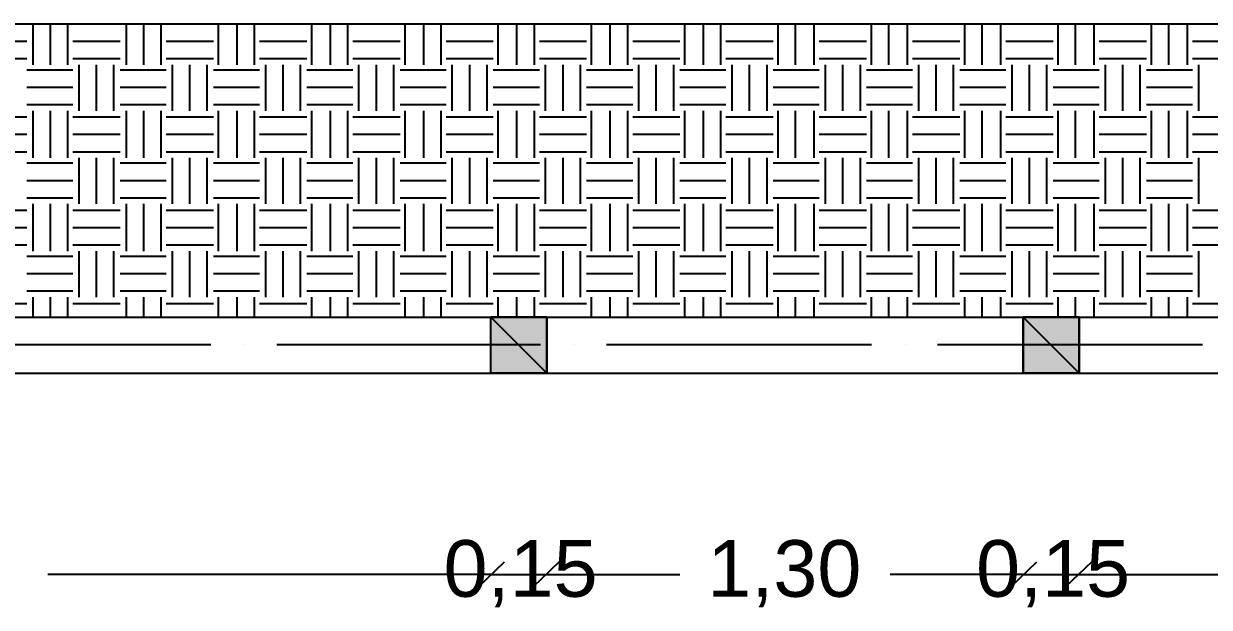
# Model space of a CAD drawing. Header units: millimetres. Extents: x 3504 to 3889, y 1729 to 1927.
# Drawn here: x 3595.5 to 3635.85, y 1728.92 to 1748.8 of the extents above; entities that cross this region are included whole.
import ezdxf

# ---------------------------------------------------------------- set-up
doc = ezdxf.new("R2010")
doc.units = ezdxf.units.MM
doc.styles.add('Arial$001H0', font='arial.ttf')

msp = doc.modelspace()

# ---------------------------------------------------------------- hatches: boundary and pattern name
at = {"true_color": 0x000000}
h = msp.add_hatch(color=18, dxfattribs=at)
h.paths.add_polyline_path([(3613.303, 1738.805), (3611.398, 1738.805), (3613.303, 1736.9)])
h.paths.add_polyline_path([(3611.398, 1738.805), (3613.303, 1736.9), (3611.398, 1736.9)])
h = msp.add_hatch(color=18, dxfattribs=at)
h.paths.add_polyline_path([(3631.421, 1738.805), (3629.516, 1738.805), (3631.421, 1736.9)])
h.paths.add_polyline_path([(3629.516, 1738.805), (3631.421, 1736.9), (3629.516, 1736.9)])

# ---------------------------------------------------------------- linework, layer by layer
at = {"color": 18, "linetype": 'Continuous', "lineweight": -2, "true_color": 0x000000}
for p, q in [((3578.589, 1748.795), (3661.732, 1748.795)), ((3595.819, 1747.398), (3595.819, 1748.795)), ((3596.412, 1747.398), (3596.412, 1748.795)), ((3597.004, 1747.398), (3597.004, 1748.795)), ((3598.994, 1747.398), (3598.994, 1748.795)), ((3599.587, 1747.398), (3599.587, 1748.795)), ((3600.179, 1747.398), (3600.179, 1748.795)), ((3602.127, 1747.398), (3602.127, 1748.795)), ((3602.762, 1747.398), (3602.762, 1748.795)), ((3603.354, 1747.398), (3603.354, 1748.795)), ((3605.302, 1747.398), (3605.302, 1748.795)), ((3605.937, 1747.398), (3605.937, 1748.795)), ((3606.529, 1747.398), (3606.529, 1748.795)), ((3608.477, 1747.398), (3608.477, 1748.795)), ((3609.112, 1747.398), (3609.112, 1748.795)), ((3609.704, 1747.398), (3609.704, 1748.795)), ((3611.652, 1747.398), (3611.652, 1748.795)), ((3612.287, 1747.398), (3612.287, 1748.795)), ((3612.879, 1747.398), (3612.879, 1748.795)), ((3614.827, 1747.398), (3614.827, 1748.795)), ((3615.462, 1747.398), (3615.462, 1748.795)), ((3616.054, 1747.398), (3616.054, 1748.795)), ((3618.002, 1747.398), (3618.002, 1748.795)), ((3618.637, 1747.398), (3618.637, 1748.795)), ((3619.229, 1747.398), (3619.229, 1748.795)), ((3621.177, 1747.398), (3621.177, 1748.795)), ((3621.769, 1747.398), (3621.769, 1748.795)), ((3622.404, 1747.398), (3622.404, 1748.795)), ((3624.352, 1747.398), (3624.352, 1748.795)), ((3624.944, 1747.398), (3624.944, 1748.795)), ((3625.579, 1747.398), (3625.579, 1748.795)), ((3627.527, 1747.398), (3627.527, 1748.795)), ((3628.119, 1747.398), (3628.119, 1748.795)), ((3628.754, 1747.398), (3628.754, 1748.795)), ((3630.702, 1747.398), (3630.702, 1748.795)), ((3631.294, 1747.398), (3631.294, 1748.795)), ((3631.929, 1747.398), (3631.929, 1748.795)), ((3633.877, 1747.398), (3633.877, 1748.795)), ((3634.469, 1747.398), (3634.469, 1748.795)), ((3635.104, 1747.398), (3635.104, 1748.795)), ((3593.999, 1748.203), (3595.607, 1748.203)), ((3597.174, 1748.203), (3598.782, 1748.203)), ((3600.349, 1748.203), (3601.957, 1748.203)), ((3603.524, 1748.203), (3605.132, 1748.203)), ((3606.699, 1748.203), (3608.307, 1748.203)), ((3609.874, 1748.203), (3611.482, 1748.203)), ((3613.049, 1748.203), (3614.657, 1748.203)), ((3616.224, 1748.203), (3617.832, 1748.203)), ((3619.399, 1748.203), (3621.007, 1748.203)), ((3622.574, 1748.203), (3624.182, 1748.203)), ((3625.749, 1748.203), (3627.357, 1748.203)), ((3628.924, 1748.203), (3630.532, 1748.203)), ((3632.099, 1748.203), (3633.707, 1748.203)), ((3635.274, 1748.203), (3636.882, 1748.203)), ((3593.999, 1747.61), (3595.607, 1747.61)), ((3597.174, 1747.61), (3598.782, 1747.61)), ((3597.385, 1745.832), (3597.385, 1747.398)), ((3597.978, 1745.832), (3597.978, 1747.398)), ((3598.571, 1745.832), (3598.571, 1747.398)), ((3600.349, 1747.61), (3601.957, 1747.61)), ((3600.56, 1745.832), (3600.56, 1747.398)), ((3601.153, 1745.832), (3601.153, 1747.398)), ((3601.746, 1745.832), (3601.746, 1747.398)), ((3603.524, 1747.61), (3605.132, 1747.61)), ((3603.735, 1745.832), (3603.735, 1747.398)), ((3604.328, 1745.832), (3604.328, 1747.398)), ((3604.921, 1745.832), (3604.921, 1747.398)), ((3606.699, 1747.61), (3608.307, 1747.61)), ((3606.91, 1745.832), (3606.91, 1747.398)), ((3607.503, 1745.832), (3607.503, 1747.398)), ((3608.096, 1745.832), (3608.096, 1747.398)), ((3609.874, 1747.61), (3611.482, 1747.61)), ((3610.085, 1745.832), (3610.085, 1747.398)), ((3610.678, 1745.832), (3610.678, 1747.398)), ((3611.271, 1745.832), (3611.271, 1747.398)), ((3613.049, 1747.61), (3614.657, 1747.61)), ((3613.26, 1745.832), (3613.26, 1747.398)), ((3613.853, 1745.832), (3613.853, 1747.398)), ((3614.446, 1745.832), (3614.446, 1747.398)), ((3616.224, 1747.61), (3617.832, 1747.61)), ((3616.435, 1745.832), (3616.435, 1747.398)), ((3617.028, 1745.832), (3617.028, 1747.398)), ((3617.621, 1745.832), (3617.621, 1747.398)), ((3619.399, 1747.61), (3621.007, 1747.61)), ((3619.61, 1745.832), (3619.61, 1747.398)), ((3620.203, 1745.832), (3620.203, 1747.398)), ((3620.796, 1745.832), (3620.796, 1747.398)), ((3622.574, 1747.61), (3624.182, 1747.61)), ((3622.785, 1745.832), (3622.785, 1747.398)), ((3623.378, 1745.832), (3623.378, 1747.398)), ((3623.971, 1745.832), (3623.971, 1747.398)), ((3625.749, 1747.61), (3627.357, 1747.61)), ((3625.96, 1745.832), (3625.96, 1747.398)), ((3626.553, 1745.832), (3626.553, 1747.398)), ((3627.146, 1745.832), (3627.146, 1747.398)), ((3628.924, 1747.61), (3630.532, 1747.61)), ((3629.135, 1745.832), (3629.135, 1747.398)), ((3629.728, 1745.832), (3629.728, 1747.398)), ((3630.321, 1745.832), (3630.321, 1747.398)), ((3632.099, 1747.61), (3633.707, 1747.61)), ((3632.31, 1745.832), (3632.31, 1747.398)), ((3632.903, 1745.832), (3632.903, 1747.398)), ((3633.496, 1745.832), (3633.496, 1747.398)), ((3635.274, 1747.61), (3636.882, 1747.61)), ((3635.485, 1745.832), (3635.485, 1747.398)), ((3595.607, 1747.229), (3597.174, 1747.229)), ((3598.782, 1747.229), (3600.349, 1747.229)), ((3601.957, 1747.229), (3603.524, 1747.229)), ((3605.132, 1747.229), (3606.699, 1747.229)), ((3608.307, 1747.229), (3609.874, 1747.229)), ((3611.482, 1747.229), (3613.049, 1747.229)), ((3614.657, 1747.229), (3616.224, 1747.229)), ((3617.832, 1747.229), (3619.399, 1747.229)), ((3621.007, 1747.229), (3622.574, 1747.229)), ((3624.182, 1747.229), (3625.749, 1747.229)), ((3627.357, 1747.229), (3628.924, 1747.229)), ((3630.532, 1747.229), (3632.099, 1747.229)), ((3633.707, 1747.229), (3635.274, 1747.229)), ((3595.607, 1746.636), (3597.174, 1746.636)), ((3598.782, 1746.636), (3600.349, 1746.636)), ((3601.957, 1746.636), (3603.524, 1746.636)), ((3605.132, 1746.636), (3606.699, 1746.636)), ((3608.307, 1746.636), (3609.874, 1746.636)), ((3611.482, 1746.636), (3613.049, 1746.636)), ((3614.657, 1746.636), (3616.224, 1746.636)), ((3617.832, 1746.636), (3619.399, 1746.636)), ((3621.007, 1746.636), (3622.574, 1746.636)), ((3624.182, 1746.636), (3625.749, 1746.636)), ((3627.357, 1746.636), (3628.924, 1746.636)), ((3630.532, 1746.636), (3632.099, 1746.636)), ((3633.707, 1746.636), (3635.274, 1746.636)), ((3595.607, 1746.044), (3597.174, 1746.044)), ((3595.819, 1744.223), (3595.819, 1745.832)), ((3596.412, 1744.223), (3596.412, 1745.832)), ((3597.004, 1744.223), (3597.004, 1745.832)), ((3598.782, 1746.044), (3600.349, 1746.044)), ((3598.994, 1744.223), (3598.994, 1745.832)), ((3599.587, 1744.223), (3599.587, 1745.832)), ((3600.179, 1744.223), (3600.179, 1745.832)), ((3601.957, 1746.044), (3603.524, 1746.044)), ((3602.127, 1744.223), (3602.127, 1745.832)), ((3602.762, 1744.223), (3602.762, 1745.832)), ((3603.354, 1744.223), (3603.354, 1745.832)), ((3605.132, 1746.044), (3606.699, 1746.044)), ((3605.302, 1744.223), (3605.302, 1745.832)), ((3605.937, 1744.223), (3605.937, 1745.832)), ((3606.529, 1744.223), (3606.529, 1745.832)), ((3608.307, 1746.044), (3609.874, 1746.044)), ((3608.477, 1744.223), (3608.477, 1745.832)), ((3609.112, 1744.223), (3609.112, 1745.832)), ((3609.704, 1744.223), (3609.704, 1745.832)), ((3611.482, 1746.044), (3613.049, 1746.044)), ((3611.652, 1744.223), (3611.652, 1745.832)), ((3612.287, 1744.223), (3612.287, 1745.832)), ((3612.879, 1744.223), (3612.879, 1745.832)), ((3614.657, 1746.044), (3616.224, 1746.044)), ((3614.827, 1744.223), (3614.827, 1745.832)), ((3615.462, 1744.223), (3615.462, 1745.832)), ((3616.054, 1744.223), (3616.054, 1745.832)), ((3617.832, 1746.044), (3619.399, 1746.044)), ((3618.002, 1744.223), (3618.002, 1745.832)), ((3618.637, 1744.223), (3618.637, 1745.832)), ((3619.229, 1744.223), (3619.229, 1745.832)), ((3621.007, 1746.044), (3622.574, 1746.044)), ((3621.177, 1744.223), (3621.177, 1745.832)), ((3621.769, 1744.223), (3621.769, 1745.832)), ((3622.404, 1744.223), (3622.404, 1745.832)), ((3624.182, 1746.044), (3625.749, 1746.044)), ((3624.352, 1744.223), (3624.352, 1745.832)), ((3624.944, 1744.223), (3624.944, 1745.832)), ((3625.579, 1744.223), (3625.579, 1745.832)), ((3627.357, 1746.044), (3628.924, 1746.044)), ((3627.527, 1744.223), (3627.527, 1745.832)), ((3628.119, 1744.223), (3628.119, 1745.832)), ((3628.754, 1744.223), (3628.754, 1745.832)), ((3630.532, 1746.044), (3632.099, 1746.044)), ((3630.702, 1744.223), (3630.702, 1745.832)), ((3631.294, 1744.223), (3631.294, 1745.832)), ((3631.929, 1744.223), (3631.929, 1745.832)), ((3633.707, 1746.044), (3635.274, 1746.044)), ((3633.877, 1744.223), (3633.877, 1745.832)), ((3634.469, 1744.223), (3634.469, 1745.832)), ((3635.104, 1744.223), (3635.104, 1745.832)), ((3593.999, 1745.62), (3595.607, 1745.62)), ((3597.174, 1745.62), (3598.782, 1745.62)), ((3600.349, 1745.62), (3601.957, 1745.62)), ((3603.524, 1745.62), (3605.132, 1745.62)), ((3606.699, 1745.62), (3608.307, 1745.62)), ((3609.874, 1745.62), (3611.482, 1745.62)), ((3613.049, 1745.62), (3614.657, 1745.62)), ((3616.224, 1745.62), (3617.832, 1745.62)), ((3619.399, 1745.62), (3621.007, 1745.62)), ((3622.574, 1745.62), (3624.182, 1745.62)), ((3625.749, 1745.62), (3627.357, 1745.62)), ((3628.924, 1745.62), (3630.532, 1745.62)), ((3632.099, 1745.62), (3633.707, 1745.62)), ((3635.274, 1745.62), (3636.882, 1745.62)), ((3593.999, 1745.028), (3595.607, 1745.028)), ((3597.174, 1745.028), (3598.782, 1745.028)), ((3600.349, 1745.028), (3601.957, 1745.028)), ((3603.524, 1745.028), (3605.132, 1745.028)), ((3606.699, 1745.028), (3608.307, 1745.028)), ((3609.874, 1745.028), (3611.482, 1745.028)), ((3613.049, 1745.028), (3614.657, 1745.028)), ((3616.224, 1745.028), (3617.832, 1745.028)), ((3619.399, 1745.028), (3621.007, 1745.028)), ((3622.574, 1745.028), (3624.182, 1745.028)), ((3625.749, 1745.028), (3627.357, 1745.028)), ((3628.924, 1745.028), (3630.532, 1745.028)), ((3632.099, 1745.028), (3633.707, 1745.028)), ((3635.274, 1745.028), (3636.882, 1745.028)), ((3593.999, 1744.435), (3595.607, 1744.435)), ((3597.174, 1744.435), (3598.782, 1744.435)), ((3597.385, 1742.657), (3597.385, 1744.223)), ((3597.978, 1742.657), (3597.978, 1744.223)), ((3598.571, 1742.657), (3598.571, 1744.223)), ((3600.349, 1744.435), (3601.957, 1744.435)), ((3600.56, 1742.657), (3600.56, 1744.223)), ((3601.153, 1742.657), (3601.153, 1744.223)), ((3601.746, 1742.657), (3601.746, 1744.223)), ((3603.524, 1744.435), (3605.132, 1744.435)), ((3603.735, 1742.657), (3603.735, 1744.223)), ((3604.328, 1742.657), (3604.328, 1744.223)), ((3604.921, 1742.657), (3604.921, 1744.223)), ((3606.699, 1744.435), (3608.307, 1744.435)), ((3606.91, 1742.657), (3606.91, 1744.223)), ((3607.503, 1742.657), (3607.503, 1744.223)), ((3608.096, 1742.657), (3608.096, 1744.223)), ((3609.874, 1744.435), (3611.482, 1744.435)), ((3610.085, 1742.657), (3610.085, 1744.223)), ((3610.678, 1742.657), (3610.678, 1744.223)), ((3611.271, 1742.657), (3611.271, 1744.223)), ((3613.049, 1744.435), (3614.657, 1744.435)), ((3613.26, 1742.657), (3613.26, 1744.223)), ((3613.853, 1742.657), (3613.853, 1744.223)), ((3614.446, 1742.657), (3614.446, 1744.223)), ((3616.224, 1744.435), (3617.832, 1744.435)), ((3616.435, 1742.657), (3616.435, 1744.223)), ((3617.028, 1742.657), (3617.028, 1744.223)), ((3617.621, 1742.657), (3617.621, 1744.223)), ((3619.399, 1744.435), (3621.007, 1744.435)), ((3619.61, 1742.657), (3619.61, 1744.223)), ((3620.203, 1742.657), (3620.203, 1744.223)), ((3620.796, 1742.657), (3620.796, 1744.223)), ((3622.574, 1744.435), (3624.182, 1744.435)), ((3622.785, 1742.657), (3622.785, 1744.223)), ((3623.378, 1742.657), (3623.378, 1744.223)), ((3623.971, 1742.657), (3623.971, 1744.223)), ((3625.749, 1744.435), (3627.357, 1744.435)), ((3625.96, 1742.657), (3625.96, 1744.223)), ((3626.553, 1742.657), (3626.553, 1744.223)), ((3627.146, 1742.657), (3627.146, 1744.223)), ((3628.924, 1744.435), (3630.532, 1744.435)), ((3629.135, 1742.657), (3629.135, 1744.223)), ((3629.728, 1742.657), (3629.728, 1744.223)), ((3630.321, 1742.657), (3630.321, 1744.223)), ((3632.099, 1744.435), (3633.707, 1744.435)), ((3632.31, 1742.657), (3632.31, 1744.223)), ((3632.903, 1742.657), (3632.903, 1744.223)), ((3633.496, 1742.657), (3633.496, 1744.223)), ((3635.274, 1744.435), (3636.882, 1744.435)), ((3635.485, 1742.657), (3635.485, 1744.223)), ((3595.607, 1744.054), (3597.174, 1744.054)), ((3598.782, 1744.054), (3600.349, 1744.054)), ((3601.957, 1744.054), (3603.524, 1744.054)), ((3605.132, 1744.054), (3606.699, 1744.054)), ((3608.307, 1744.054), (3609.874, 1744.054)), ((3611.482, 1744.054), (3613.049, 1744.054)), ((3614.657, 1744.054), (3616.224, 1744.054)), ((3617.832, 1744.054), (3619.399, 1744.054)), ((3621.007, 1744.054), (3622.574, 1744.054)), ((3624.182, 1744.054), (3625.749, 1744.054)), ((3627.357, 1744.054), (3628.924, 1744.054)), ((3630.532, 1744.054), (3632.099, 1744.054)), ((3633.707, 1744.054), (3635.274, 1744.054)), ((3595.607, 1743.461), (3597.174, 1743.461)), ((3598.782, 1743.461), (3600.349, 1743.461)), ((3601.957, 1743.461), (3603.524, 1743.461)), ((3605.132, 1743.461), (3606.699, 1743.461)), ((3608.307, 1743.461), (3609.874, 1743.461)), ((3611.482, 1743.461), (3613.049, 1743.461)), ((3614.657, 1743.461), (3616.224, 1743.461)), ((3617.832, 1743.461), (3619.399, 1743.461)), ((3621.007, 1743.461), (3622.574, 1743.461)), ((3624.182, 1743.461), (3625.749, 1743.461)), ((3627.357, 1743.461), (3628.924, 1743.461)), ((3630.532, 1743.461), (3632.099, 1743.461)), ((3633.707, 1743.461), (3635.274, 1743.461)), ((3595.607, 1742.869), (3597.174, 1742.869)), ((3598.782, 1742.869), (3600.349, 1742.869)), ((3601.957, 1742.869), (3603.524, 1742.869)), ((3605.132, 1742.869), (3606.699, 1742.869)), ((3608.307, 1742.869), (3609.874, 1742.869)), ((3611.482, 1742.869), (3613.049, 1742.869)), ((3614.657, 1742.869), (3616.224, 1742.869)), ((3617.832, 1742.869), (3619.399, 1742.869)), ((3621.007, 1742.869), (3622.574, 1742.869)), ((3624.182, 1742.869), (3625.749, 1742.869)), ((3627.357, 1742.869), (3628.924, 1742.869)), ((3630.532, 1742.869), (3632.099, 1742.869)), ((3633.707, 1742.869), (3635.274, 1742.869)), ((3593.999, 1742.445), (3595.607, 1742.445)), ((3595.819, 1741.048), (3595.819, 1742.657)), ((3596.412, 1741.048), (3596.412, 1742.657)), ((3597.004, 1741.048), (3597.004, 1742.657)), ((3597.174, 1742.445), (3598.782, 1742.445)), ((3598.994, 1741.048), (3598.994, 1742.657)), ((3599.587, 1741.048), (3599.587, 1742.657)), ((3600.179, 1741.048), (3600.179, 1742.657)), ((3600.349, 1742.445), (3601.957, 1742.445)), ((3602.127, 1741.048), (3602.127, 1742.657)), ((3602.762, 1741.048), (3602.762, 1742.657)), ((3603.354, 1741.048), (3603.354, 1742.657)), ((3603.524, 1742.445), (3605.132, 1742.445)), ((3605.302, 1741.048), (3605.302, 1742.657)), ((3605.937, 1741.048), (3605.937, 1742.657)), ((3606.529, 1741.048), (3606.529, 1742.657)), ((3606.699, 1742.445), (3608.307, 1742.445)), ((3608.477, 1741.048), (3608.477, 1742.657)), ((3609.112, 1741.048), (3609.112, 1742.657)), ((3609.704, 1741.048), (3609.704, 1742.657)), ((3609.874, 1742.445), (3611.482, 1742.445)), ((3611.652, 1741.048), (3611.652, 1742.657)), ((3612.287, 1741.048), (3612.287, 1742.657)), ((3612.879, 1741.048), (3612.879, 1742.657)), ((3613.049, 1742.445), (3614.657, 1742.445)), ((3614.827, 1741.048), (3614.827, 1742.657)), ((3615.462, 1741.048), (3615.462, 1742.657)), ((3616.054, 1741.048), (3616.054, 1742.657)), ((3616.224, 1742.445), (3617.832, 1742.445)), ((3618.002, 1741.048), (3618.002, 1742.657)), ((3618.637, 1741.048), (3618.637, 1742.657)), ((3619.229, 1741.048), (3619.229, 1742.657)), ((3619.399, 1742.445), (3621.007, 1742.445)), ((3621.177, 1741.048), (3621.177, 1742.657)), ((3621.769, 1741.048), (3621.769, 1742.657)), ((3622.404, 1741.048), (3622.404, 1742.657)), ((3622.574, 1742.445), (3624.182, 1742.445)), ((3624.352, 1741.048), (3624.352, 1742.657)), ((3624.944, 1741.048), (3624.944, 1742.657)), ((3625.579, 1741.048), (3625.579, 1742.657)), ((3625.749, 1742.445), (3627.357, 1742.445)), ((3627.527, 1741.048), (3627.527, 1742.657)), ((3628.119, 1741.048), (3628.119, 1742.657)), ((3628.754, 1741.048), (3628.754, 1742.657)), ((3628.924, 1742.445), (3630.532, 1742.445)), ((3630.702, 1741.048), (3630.702, 1742.657)), ((3631.294, 1741.048), (3631.294, 1742.657)), ((3631.929, 1741.048), (3631.929, 1742.657)), ((3632.099, 1742.445), (3633.707, 1742.445)), ((3633.877, 1741.048), (3633.877, 1742.657)), ((3634.469, 1741.048), (3634.469, 1742.657)), ((3635.104, 1741.048), (3635.104, 1742.657)), ((3635.274, 1742.445), (3636.882, 1742.445)), ((3593.999, 1741.853), (3595.607, 1741.853)), ((3597.174, 1741.853), (3598.782, 1741.853)), ((3600.349, 1741.853), (3601.957, 1741.853)), ((3603.524, 1741.853), (3605.132, 1741.853)), ((3606.699, 1741.853), (3608.307, 1741.853)), ((3609.874, 1741.853), (3611.482, 1741.853)), ((3613.049, 1741.853), (3614.657, 1741.853)), ((3616.224, 1741.853), (3617.832, 1741.853)), ((3619.399, 1741.853), (3621.007, 1741.853)), ((3622.574, 1741.853), (3624.182, 1741.853)), ((3625.749, 1741.853), (3627.357, 1741.853)), ((3628.924, 1741.853), (3630.532, 1741.853)), ((3632.099, 1741.853), (3633.707, 1741.853)), ((3635.274, 1741.853), (3636.882, 1741.853)), ((3593.999, 1741.26), (3595.607, 1741.26)), ((3597.174, 1741.26), (3598.782, 1741.26)), ((3600.349, 1741.26), (3601.957, 1741.26)), ((3603.524, 1741.26), (3605.132, 1741.26)), ((3606.699, 1741.26), (3608.307, 1741.26)), ((3609.874, 1741.26), (3611.482, 1741.26)), ((3613.049, 1741.26), (3614.657, 1741.26)), ((3616.224, 1741.26), (3617.832, 1741.26)), ((3619.399, 1741.26), (3621.007, 1741.26)), ((3622.574, 1741.26), (3624.182, 1741.26)), ((3625.749, 1741.26), (3627.357, 1741.26)), ((3628.924, 1741.26), (3630.532, 1741.26)), ((3632.099, 1741.26), (3633.707, 1741.26)), ((3635.274, 1741.26), (3636.882, 1741.26)), ((3595.607, 1740.879), (3597.174, 1740.879)), ((3597.385, 1739.482), (3597.385, 1741.048)), ((3597.978, 1739.482), (3597.978, 1741.048)), ((3598.571, 1739.482), (3598.571, 1741.048)), ((3598.782, 1740.879), (3600.349, 1740.879)), ((3600.56, 1739.482), (3600.56, 1741.048)), ((3601.153, 1739.482), (3601.153, 1741.048)), ((3601.746, 1739.482), (3601.746, 1741.048)), ((3601.957, 1740.879), (3603.524, 1740.879)), ((3603.735, 1739.482), (3603.735, 1741.048)), ((3604.328, 1739.482), (3604.328, 1741.048)), ((3604.921, 1739.482), (3604.921, 1741.048)), ((3605.132, 1740.879), (3606.699, 1740.879)), ((3606.91, 1739.482), (3606.91, 1741.048)), ((3607.503, 1739.482), (3607.503, 1741.048)), ((3608.096, 1739.482), (3608.096, 1741.048)), ((3608.307, 1740.879), (3609.874, 1740.879)), ((3610.085, 1739.482), (3610.085, 1741.048)), ((3610.678, 1739.482), (3610.678, 1741.048)), ((3611.271, 1739.482), (3611.271, 1741.048)), ((3611.482, 1740.879), (3613.049, 1740.879)), ((3613.26, 1739.482), (3613.26, 1741.048)), ((3613.853, 1739.482), (3613.853, 1741.048)), ((3614.446, 1739.482), (3614.446, 1741.048)), ((3614.657, 1740.879), (3616.224, 1740.879)), ((3616.435, 1739.482), (3616.435, 1741.048)), ((3617.028, 1739.482), (3617.028, 1741.048)), ((3617.621, 1739.482), (3617.621, 1741.048)), ((3617.832, 1740.879), (3619.399, 1740.879)), ((3619.61, 1739.482), (3619.61, 1741.048)), ((3620.203, 1739.482), (3620.203, 1741.048)), ((3620.796, 1739.482), (3620.796, 1741.048)), ((3621.007, 1740.879), (3622.574, 1740.879)), ((3622.785, 1739.482), (3622.785, 1741.048)), ((3623.378, 1739.482), (3623.378, 1741.048)), ((3623.971, 1739.482), (3623.971, 1741.048)), ((3624.182, 1740.879), (3625.749, 1740.879)), ((3625.96, 1739.482), (3625.96, 1741.048)), ((3626.553, 1739.482), (3626.553, 1741.048)), ((3627.146, 1739.482), (3627.146, 1741.048)), ((3627.357, 1740.879), (3628.924, 1740.879)), ((3629.135, 1739.482), (3629.135, 1741.048)), ((3629.728, 1739.482), (3629.728, 1741.048)), ((3630.321, 1739.482), (3630.321, 1741.048)), ((3630.532, 1740.879), (3632.099, 1740.879)), ((3632.31, 1739.482), (3632.31, 1741.048)), ((3632.903, 1739.482), (3632.903, 1741.048)), ((3633.496, 1739.482), (3633.496, 1741.048)), ((3633.707, 1740.879), (3635.274, 1740.879)), ((3635.485, 1739.482), (3635.485, 1741.048)), ((3595.607, 1740.286), (3597.174, 1740.286)), ((3598.782, 1740.286), (3600.349, 1740.286)), ((3601.957, 1740.286), (3603.524, 1740.286)), ((3605.132, 1740.286), (3606.699, 1740.286)), ((3608.307, 1740.286), (3609.874, 1740.286)), ((3611.482, 1740.286), (3613.049, 1740.286)), ((3614.657, 1740.286), (3616.224, 1740.286)), ((3617.832, 1740.286), (3619.399, 1740.286)), ((3621.007, 1740.286), (3622.574, 1740.286)), ((3624.182, 1740.286), (3625.749, 1740.286)), ((3627.357, 1740.286), (3628.924, 1740.286)), ((3630.532, 1740.286), (3632.099, 1740.286)), ((3633.707, 1740.286), (3635.274, 1740.286)), ((3595.607, 1739.694), (3597.174, 1739.694)), ((3598.782, 1739.694), (3600.349, 1739.694)), ((3601.957, 1739.694), (3603.524, 1739.694)), ((3605.132, 1739.694), (3606.699, 1739.694)), ((3608.307, 1739.694), (3609.874, 1739.694)), ((3611.482, 1739.694), (3613.049, 1739.694)), ((3614.657, 1739.694), (3616.224, 1739.694)), ((3617.832, 1739.694), (3619.399, 1739.694)), ((3621.007, 1739.694), (3622.574, 1739.694)), ((3624.182, 1739.694), (3625.749, 1739.694)), ((3627.357, 1739.694), (3628.924, 1739.694)), ((3630.532, 1739.694), (3632.099, 1739.694)), ((3633.707, 1739.694), (3635.274, 1739.694)), ((3593.999, 1739.27), (3595.607, 1739.27)), ((3595.819, 1738.805), (3595.819, 1739.482)), ((3596.412, 1738.805), (3596.412, 1739.482)), ((3597.004, 1738.805), (3597.004, 1739.482)), ((3597.174, 1739.27), (3598.782, 1739.27)), ((3598.994, 1738.805), (3598.994, 1739.482)), ((3599.587, 1738.805), (3599.587, 1739.482)), ((3600.179, 1738.805), (3600.179, 1739.482)), ((3600.349, 1739.27), (3601.957, 1739.27)), ((3602.127, 1738.805), (3602.127, 1739.482)), ((3602.762, 1738.805), (3602.762, 1739.482)), ((3603.354, 1738.805), (3603.354, 1739.482)), ((3603.524, 1739.27), (3605.132, 1739.27)), ((3605.302, 1738.805), (3605.302, 1739.482)), ((3605.937, 1738.805), (3605.937, 1739.482)), ((3606.529, 1738.805), (3606.529, 1739.482)), ((3606.699, 1739.27), (3608.307, 1739.27)), ((3608.477, 1738.805), (3608.477, 1739.482)), ((3609.112, 1738.805), (3609.112, 1739.482)), ((3609.704, 1738.805), (3609.704, 1739.482)), ((3609.874, 1739.27), (3611.482, 1739.27)), ((3611.652, 1738.805), (3611.652, 1739.482)), ((3612.287, 1738.805), (3612.287, 1739.482)), ((3612.879, 1738.805), (3612.879, 1739.482)), ((3613.049, 1739.27), (3614.657, 1739.27)), ((3614.827, 1738.805), (3614.827, 1739.482)), ((3615.462, 1738.805), (3615.462, 1739.482)), ((3616.054, 1738.805), (3616.054, 1739.482)), ((3616.224, 1739.27), (3617.832, 1739.27)), ((3618.002, 1738.805), (3618.002, 1739.482)), ((3618.637, 1738.805), (3618.637, 1739.482)), ((3619.229, 1738.805), (3619.229, 1739.482)), ((3619.399, 1739.27), (3621.007, 1739.27)), ((3621.177, 1738.805), (3621.177, 1739.482)), ((3621.769, 1738.805), (3621.769, 1739.482)), ((3622.404, 1738.805), (3622.404, 1739.482)), ((3622.574, 1739.27), (3624.182, 1739.27)), ((3624.352, 1738.805), (3624.352, 1739.482)), ((3624.944, 1738.805), (3624.944, 1739.482)), ((3625.579, 1738.805), (3625.579, 1739.482)), ((3625.749, 1739.27), (3627.357, 1739.27)), ((3627.527, 1738.805), (3627.527, 1739.482)), ((3628.119, 1738.805), (3628.119, 1739.482)), ((3628.754, 1738.805), (3628.754, 1739.482)), ((3628.924, 1739.27), (3630.532, 1739.27)), ((3630.702, 1738.805), (3630.702, 1739.482)), ((3631.294, 1738.805), (3631.294, 1739.482)), ((3631.929, 1738.805), (3631.929, 1739.482)), ((3632.099, 1739.27), (3633.707, 1739.27)), ((3633.877, 1738.805), (3633.877, 1739.482)), ((3634.469, 1738.805), (3634.469, 1739.482)), ((3635.104, 1738.805), (3635.104, 1739.482)), ((3635.274, 1739.27), (3636.882, 1739.27)), ((3548.914, 1738.805), (3735.773, 1738.805)), ((3611.398, 1736.9), (3611.398, 1738.805)), ((3613.303, 1738.805), (3613.303, 1736.9)), ((3629.516, 1738.805), (3629.516, 1736.9)), ((3631.421, 1738.805), (3631.421, 1736.9)), ((3592.856, 1737.873), (3601.873, 1737.873)), ((3602.973, 1737.873), (3602.973, 1737.873)), ((3604.116, 1737.873), (3613.091, 1737.873)), ((3614.234, 1737.873), (3614.234, 1737.873)), ((3615.335, 1737.873), (3624.352, 1737.873)), ((3625.495, 1737.873), (3625.495, 1737.873)), ((3626.595, 1737.873), (3635.612, 1737.873)), ((3548.914, 1736.9), (3735.773, 1736.9)), ((3610.974, 1729.618), (3611.863, 1730.465)), ((3610.974, 1729.618), (3611.863, 1730.465)), ((3613.726, 1730.465), (3612.837, 1729.618)), ((3613.726, 1730.465), (3612.837, 1729.618)), ((3629.093, 1729.618), (3629.982, 1730.465)), ((3629.093, 1729.618), (3629.982, 1730.465)), ((3631.845, 1730.465), (3630.956, 1729.618)), ((3631.845, 1730.465), (3630.956, 1729.618)), ((3611.398, 1730.042), (3596.327, 1730.042)), ((3611.398, 1730.042), (3610.551, 1730.042)), ((3611.398, 1730.042), (3613.303, 1730.042)), ((3613.303, 1730.042), (3614.149, 1730.042)), ((3613.303, 1730.042), (3617.832, 1730.042)), ((3629.516, 1730.042), (3624.987, 1730.042)), ((3629.516, 1730.042), (3628.67, 1730.042)), ((3629.516, 1730.042), (3631.421, 1730.042)), ((3631.421, 1730.042), (3632.268, 1730.042)), ((3631.421, 1730.042), (3645.222, 1730.042))]:
    msp.add_line(p, q, dxfattribs=at)
for points in [[(3613.303, 1738.805), (3611.398, 1738.805), (3613.303, 1736.9)], [(3611.398, 1738.805), (3613.303, 1736.9), (3611.398, 1736.9)], [(3631.421, 1738.805), (3629.516, 1738.805), (3631.421, 1736.9)], [(3629.516, 1738.805), (3631.421, 1736.9), (3629.516, 1736.9)]]:
    msp.add_lwpolyline(points, close=True, dxfattribs=at)

# ---------------------------------------------------------------- texts
at = {"color": 18, "true_color": 0x000000, "style": 'Arial$001H0'}
for s, p in [('0,15', (3609.789, 1729.28)), ('1,30', (3618.764, 1729.28)), ('0,15', (3627.908, 1729.28))]:
    msp.add_text(s, height=1.9281, dxfattribs=at).set_placement(p)

doc.saveas('drawing.dxf')
